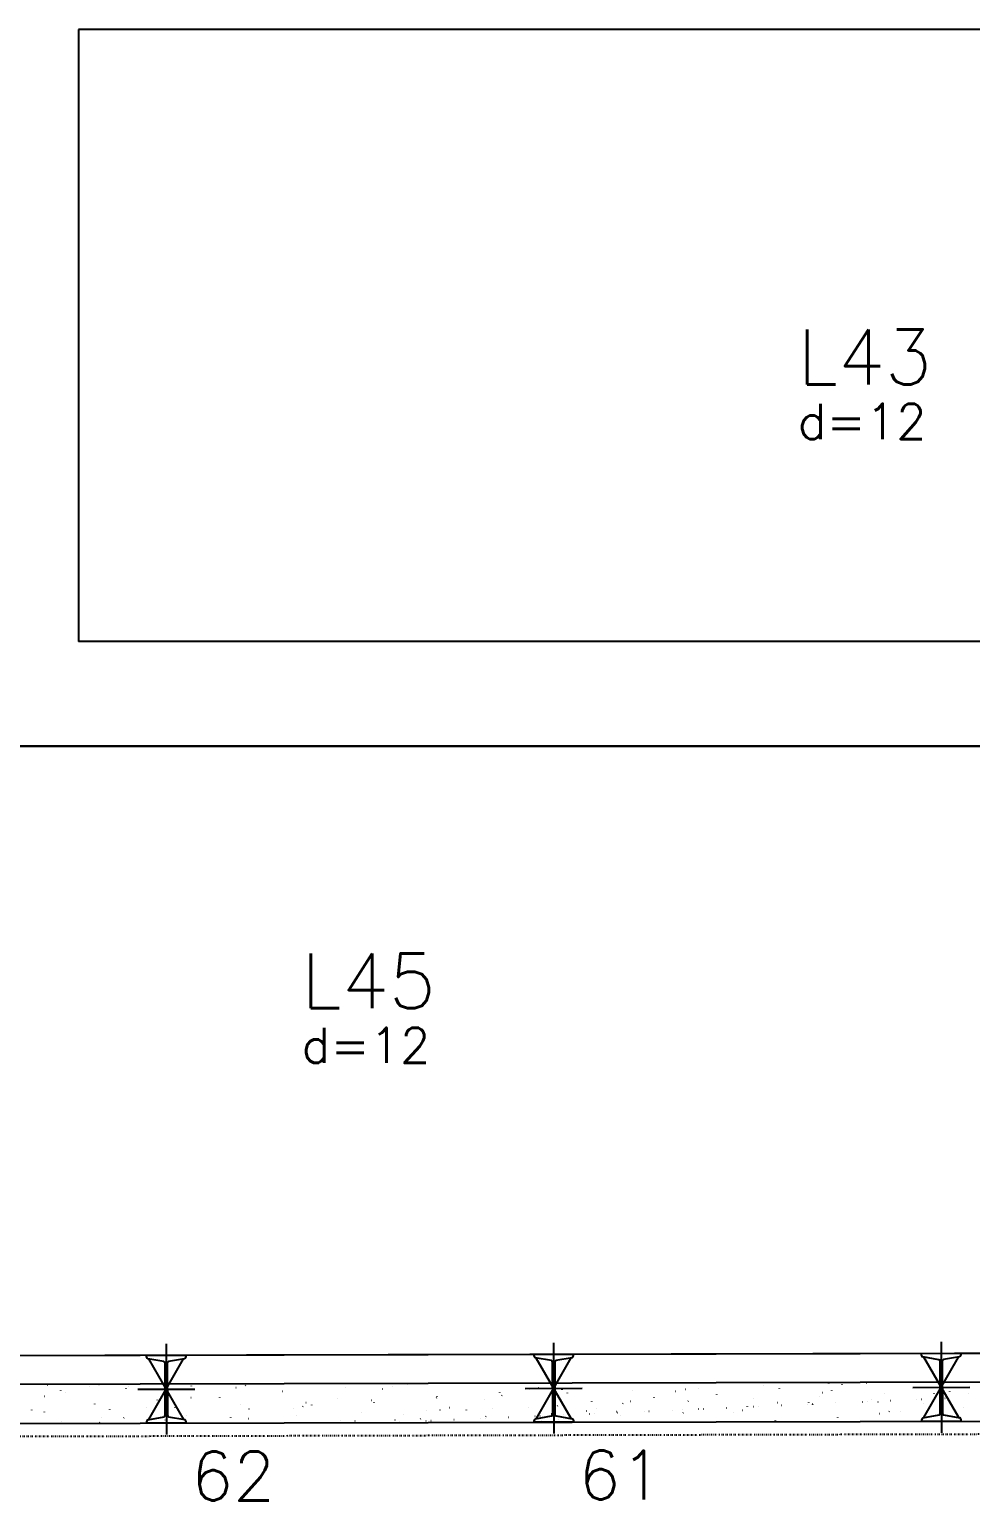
# Model space of a CAD drawing. Extents: x -40810 to 33675, y -2018 to 21213.
# Drawn here: x 26607 to 26967, y -369 to 193 of the extents above; entities that cross this region are included whole.
import ezdxf

# ---------------------------------------------------------------- set-up
doc = ezdxf.new("R2010")
doc.units = 0
doc.linetypes.add('DASHED', pattern=[0.75, 0.5, -0.25])
doc.linetypes.add('ESTILO_TQS_0003', pattern=[1.5, 0.5, -0.4, 0.1, -0.5])
doc.layers.get('0').update_dxf_attribs({"color": 1, "lineweight": 9})
for name, color, linetype in [('1', 5, 'Continuous'), ('13', 7, 'Continuous'), ('19', 5, 'Continuous'), ('24', 5, 'ESTILO_TQS_0003'), ('49', 20, 'Continuous'), ('51', 6, 'Continuous'), ('52', 21, 'Continuous'), ('8', 5, 'Continuous'), ('PEDIREITO', 1, 'DASHED')]:
    doc.layers.add(name, color=color, linetype=linetype)
doc.styles.get("Standard").update_dxf_attribs({"font": 'romans.shx', "width": 0.8})

# ---------------------------------------------------------------- blocks, each defined once
blk = doc.blocks.new('_H9EFD498501-001')
for p, q in [((3350.049893, 200.340484), (3350.124821, 200.343755)), ((3355.231678, 198.032026), (3355.277335, 198.091527)), ((3356.943051, 197.442655), (3356.952841, 197.517014)), ((3366.142408, 199.77545), (3366.21563, 199.791683)), ((3369.803518, 200.587099), (3369.87674, 200.603332)), ((3380.198717, 198.944015), (3380.244374, 199.003516)), ((3380.957678, 199.773054), (3380.967467, 199.847413)), ((3405.165756, 199.856004), (3405.211413, 199.915506)), ((3422.123736, 199.295654), (3422.196958, 199.311887)), ((3425.784846, 200.107303), (3425.858068, 200.123536)), ((3439.971245, 197.828603), (3439.981035, 197.902962)), ((3463.883082, 199.378239), (3463.892872, 199.452598)), ((3478.105064, 198.815858), (3478.178286, 198.832091)), ((3481.766174, 199.627507), (3481.839396, 199.64374)), ((3487.721499, 200.370188), (3487.731288, 200.444546)), ((3522.89665, 197.433788), (3522.906439, 197.508147)), ((3534.086392, 198.336062), (3534.159614, 198.352295)), ((3537.747502, 199.147711), (3537.820724, 199.163944)), ((3546.735066, 198.425737), (3546.744855, 198.500095)), ((3548.712966, 197.176233), (3548.758624, 197.235735)), ((3570.749693, 200.756136), (3570.759482, 200.830494)), ((3573.680005, 198.088223), (3573.725663, 198.147724)), ((3590.06772, 197.856266), (3590.140942, 197.872499)), ((3593.72883, 198.667914), (3593.802052, 198.684147)), ((3598.647044, 199.000212), (3598.692702, 199.059713)), ((3623.614084, 199.912201), (3623.659741, 199.971702)), ((3629.76326, 198.811685), (3629.773049, 198.886043)), ((3646.049048, 197.37647), (3646.12227, 197.392703)), ((3648.581123, 200.82419), (3648.62678, 200.883692)), ((3649.710158, 198.188118), (3649.78338, 198.204351)), ((3653.675097, 200.361321), (3653.684887, 200.435679)), ((3662.890154, 201.110053), (3662.963376, 201.126286)), ((3669.804279, 196.857056), (3669.849936, 196.916558)), ((3677.513513, 201.353269), (3677.515247, 201.366436)), ((3688.776827, 196.867233), (3688.786617, 196.941592)), ((3694.771318, 197.769045), (3694.816975, 197.828547)), ((3702.030376, 196.896674), (3702.103598, 196.912907)), ((3348.935191, 195.960702), (3349.008413, 195.976935)), ((3368.206365, 192.956619), (3368.216155, 193.030978)), ((3388.075413, 191.747323), (3388.148635, 191.763556)), ((3391.736523, 192.558971), (3391.809745, 192.575204)), ((3392.118202, 194.506255), (3392.127992, 194.580614)), ((3398.910732, 191.704299), (3398.956389, 191.7638)), ((3404.916519, 195.480906), (3404.989741, 195.497139)), ((3415.956619, 195.498204), (3415.966408, 195.572562)), ((3423.877771, 192.616288), (3423.923428, 192.675789)), ((3444.056741, 191.267527), (3444.129963, 191.28376)), ((3447.717851, 192.079175), (3447.791073, 192.095408)), ((3448.84481, 193.528277), (3448.890467, 193.587778)), ((3451.13177, 192.561804), (3451.141559, 192.636163)), ((3460.897847, 195.00111), (3460.971069, 195.017343)), ((3473.811849, 194.440266), (3473.857506, 194.499767)), ((3474.970186, 193.553753), (3474.979975, 193.628111)), ((3498.778888, 195.352255), (3498.824545, 195.411757)), ((3498.984813, 195.884152), (3498.994602, 195.95851)), ((3503.699179, 191.599379), (3503.772401, 191.615612)), ((3516.879175, 194.521314), (3516.952397, 194.537547)), ((3520.002045, 191.385121), (3520.047702, 191.444623)), ((3523.745927, 196.264244), (3523.791584, 196.323746)), ((3533.983753, 191.609301), (3533.993543, 191.68366)), ((3544.969084, 192.29711), (3545.014741, 192.356612)), ((3557.99838, 193.939701), (3558.008169, 194.014059)), ((3569.936123, 193.2091), (3569.98178, 193.268601)), ((3572.860503, 194.041518), (3572.933725, 194.057751)), ((3581.910217, 195.489337), (3581.920007, 195.563695)), ((3594.903162, 194.121089), (3594.948819, 194.18059)), ((3605.748633, 196.481285), (3605.758423, 196.555644)), ((3609.554097, 191.566548), (3609.629025, 191.569819)), ((3617.011947, 191.995249), (3617.021737, 192.069608)), ((3617.473203, 191.909249), (3617.51886, 191.968751)), ((3619.66946, 192.008194), (3619.744389, 192.011465)), ((3619.870201, 195.033078), (3619.915858, 195.092579)), ((3621.542675, 192.08998), (3621.617604, 192.093252)), ((3628.841831, 193.561722), (3628.915053, 193.577955)), ((3630.384252, 192.476012), (3630.459181, 192.479283)), ((3640.499615, 192.917658), (3640.574544, 192.92093)), ((3640.923785, 193.544886), (3640.933574, 193.619244)), ((3642.372831, 192.999444), (3642.44776, 193.002716)), ((3642.440242, 192.821238), (3642.485899, 192.88074)), ((3644.83724, 195.945067), (3644.882897, 196.004568)), ((3651.214408, 193.385476), (3651.289336, 193.388748)), ((3661.329771, 193.827122), (3661.4047, 193.830394)), ((3663.202986, 193.908909), (3663.277915, 193.91218)), ((3664.762201, 194.536834), (3664.77199, 194.611192)), ((3667.407281, 193.733227), (3667.452938, 193.792729)), ((3672.044563, 194.29494), (3672.119492, 194.298212)), ((3682.159926, 194.736587), (3682.234855, 194.739858)), ((3684.033142, 194.818373), (3684.10807, 194.821644)), ((3684.823158, 193.081926), (3684.896381, 193.098159)), ((3692.37432, 194.645217), (3692.419977, 194.704718)), ((3692.874718, 195.204405), (3692.949647, 195.207676)), ((3699.937352, 191.600434), (3699.947142, 191.674793)), ((3344.191739, 190.62622), (3344.201528, 190.700578)), ((3348.976654, 189.88032), (3349.022311, 189.939822)), ((3355.381476, 185.581312), (3355.381476, 185.581312)), ((3355.381476, 185.581312), (3355.381476, 185.581312)), ((3355.381476, 185.581312), (3355.381476, 185.581312)), ((3355.455053, 186.140184), (3355.464842, 186.214542)), ((3360.316587, 185.593339), (3360.316587, 185.593339)), ((3360.316587, 185.593339), (3360.316587, 185.593339)), ((3367.239192, 185.61021), (3367.239192, 185.61021)), ((3367.239192, 185.61021), (3367.239192, 185.61021)), ((3367.239192, 185.61021), (3367.239192, 185.61021)), ((3369.97244, 185.616872), (3369.97244, 185.616872)), ((3369.97244, 185.616872), (3369.97244, 185.616872)), ((3369.97244, 185.616872), (3369.97244, 185.616872)), ((3370.19981, 185.913186), (3370.245467, 185.972688)), ((3370.868196, 187.932574), (3370.941418, 187.948807)), ((3373.943693, 190.792309), (3373.98935, 190.851811)), ((3379.096909, 185.639109), (3379.096909, 185.639109)), ((3379.096909, 185.639109), (3379.096909, 185.639109)), ((3379.36689, 187.68982), (3379.376679, 187.764179)), ((3390.954625, 185.668008), (3390.954625, 185.668008)), ((3390.954625, 185.668008), (3390.954625, 185.668008)), ((3394.285152, 185.676125), (3394.285152, 185.676125)), ((3394.285152, 185.676125), (3394.285152, 185.676125)), ((3394.285152, 185.676125), (3394.285152, 185.676125)), ((3395.166849, 186.825176), (3395.212507, 186.884677)), ((3402.812341, 185.696906), (3402.812341, 185.696906)), ((3403.205306, 188.681769), (3403.215095, 188.756127)), ((3414.670058, 185.725805), (3414.670058, 185.725805)), ((3418.597863, 185.735378), (3418.597863, 185.735378)), ((3418.597863, 185.735378), (3418.597863, 185.735378)), ((3418.597863, 185.735378), (3418.597863, 185.735378)), ((3419.108443, 185.736622), (3419.108443, 185.736622)), ((3419.108443, 185.736622), (3419.108443, 185.736622)), ((3420.133888, 187.737165), (3420.179546, 187.796666)), ((3426.527774, 185.754704), (3426.527774, 185.754704)), ((3426.527774, 185.754704), (3426.527774, 185.754704)), ((3426.527774, 185.754704), (3426.527774, 185.754704)), ((3426.849524, 187.452778), (3426.922746, 187.469011)), ((3427.219933, 191.012168), (3427.229722, 191.086526)), ((3438.385491, 185.783603), (3438.390247, 185.819727)), ((3438.385491, 185.783603), (3438.385491, 185.783603)), ((3438.385491, 185.783603), (3438.385491, 185.783603)), ((3442.910575, 185.794631), (3442.910575, 185.794631)), ((3442.910575, 185.794631), (3442.910575, 185.794631)), ((3442.910575, 185.794631), (3442.910575, 185.794631)), ((3445.100927, 188.649154), (3445.146585, 188.708655)), ((3450.243207, 185.812501), (3450.243207, 185.812501)), ((3450.243207, 185.812501), (3450.243207, 185.812501)), ((3462.100924, 185.8414), (3462.100924, 185.8414)), ((3462.218873, 186.737317), (3462.228663, 186.811676)), ((3467.223287, 185.853884), (3467.223287, 185.853884)), ((3467.223287, 185.853884), (3467.223287, 185.853884)), ((3467.670968, 186.437314), (3467.716625, 186.496816)), ((3470.067967, 189.561143), (3470.113624, 189.620644)), ((3473.95864, 185.870299), (3473.95864, 185.870299)), ((3477.900299, 185.879905), (3477.900299, 185.879905)), ((3477.900299, 185.879905), (3477.900299, 185.879905)), ((3479.391825, 185.88354), (3479.391825, 185.88354)), ((3479.391825, 185.88354), (3479.391825, 185.88354)), ((3482.830852, 186.972982), (3482.904074, 186.989215)), ((3484.573164, 186.109762), (3484.648093, 186.113034)), ((3485.816357, 185.899197), (3485.816357, 185.899197)), ((3485.816357, 185.899197), (3485.816357, 185.899197)), ((3485.816357, 185.899197), (3485.816357, 185.899197)), ((3486.2335, 189.067717), (3486.243289, 189.142075)), ((3491.535998, 185.913137), (3491.535998, 185.913137)), ((3491.535998, 185.913137), (3491.535998, 185.913137)), ((3492.638007, 187.349303), (3492.683665, 187.408805)), ((3494.688528, 186.551409), (3494.763456, 186.55468)), ((3495.035006, 190.473132), (3495.080663, 190.532634)), ((3496.561743, 186.633195), (3496.636672, 186.636466)), ((3497.674073, 185.928096), (3497.674073, 185.928096)), ((3497.674073, 185.928096), (3497.674073, 185.928096)), ((3497.674073, 185.928096), (3497.674073, 185.928096)), ((3500.038069, 190.78773), (3500.111291, 190.803963)), ((3505.40332, 187.019226), (3505.478248, 187.022498)), ((3509.531789, 185.956995), (3509.531789, 185.956995)), ((3509.531789, 185.956995), (3509.531789, 185.956995)), ((3510.145337, 190.617353), (3510.155127, 190.691711)), ((3515.518683, 187.460873), (3515.593612, 187.464144)), ((3515.84871, 185.97239), (3515.84871, 185.97239)), ((3515.84871, 185.97239), (3515.84871, 185.97239)), ((3517.391898, 187.542659), (3517.466827, 187.545931)), ((3517.605046, 188.261292), (3517.650704, 188.320794)), ((3521.389506, 185.985894), (3521.389506, 185.985894)), ((3521.389506, 185.985894), (3521.389506, 185.985894)), ((3526.233475, 187.928691), (3526.308404, 187.931962)), ((3533.247222, 186.014792), (3533.247222, 186.014792)), ((3536.348838, 188.370337), (3536.423767, 188.373608)), ((3536.692155, 186.023188), (3536.692155, 186.023188)), ((3536.692155, 186.023188), (3536.692155, 186.023188)), ((3538.222054, 188.452123), (3538.296982, 188.455395)), ((3538.812179, 186.493186), (3538.885402, 186.509419)), ((3540.161421, 186.031643), (3540.161421, 186.031643)), ((3540.161421, 186.031643), (3540.161421, 186.031643)), ((3542.572085, 189.173282), (3542.617743, 189.232783)), ((3545.104939, 186.043691), (3545.104939, 186.043691)), ((3545.104939, 186.043691), (3545.104939, 186.043691)), ((3545.104939, 186.043691), (3545.104939, 186.043691)), ((3545.247067, 187.123265), (3545.256857, 187.197624)), ((3547.063631, 188.838155), (3547.138559, 188.841426)), ((3556.019397, 190.307934), (3556.092619, 190.324167)), ((3556.962655, 186.07259), (3556.962655, 186.07259)), ((3556.962655, 186.07259), (3556.962655, 186.07259)), ((3556.962655, 186.07259), (3556.962655, 186.07259)), ((3557.178994, 189.279801), (3557.253922, 189.283073)), ((3559.052209, 189.361588), (3559.127138, 189.364859)), ((3559.680507, 191.119583), (3559.753729, 191.135816)), ((3564.474133, 186.090896), (3564.474133, 186.090896)), ((3564.474133, 186.090896), (3564.474133, 186.090896)), ((3567.539125, 190.085271), (3567.584782, 190.144772)), ((3567.893786, 189.747619), (3567.968715, 189.750891)), ((3568.820372, 186.101488), (3568.820372, 186.101488)), ((3568.820372, 186.101488), (3568.820372, 186.101488)), ((3569.158905, 188.672902), (3569.168694, 188.74726)), ((3578.009149, 190.189265), (3578.084078, 190.192537)), ((3579.882365, 190.271052), (3579.957293, 190.274323)), ((3580.678088, 186.130387), (3580.678088, 186.130387)), ((3580.678088, 186.130387), (3580.678088, 186.130387)), ((3588.723941, 190.657083), (3588.79887, 190.660355)), ((3588.786845, 186.150149), (3588.786845, 186.150149)), ((3588.786845, 186.150149), (3588.786845, 186.150149)), ((3592.506164, 190.99726), (3592.551821, 191.056761)), ((3592.535805, 186.159286), (3592.535805, 186.159286)), ((3592.997321, 189.66485), (3593.00711, 189.739209)), ((3595.484011, 186.166471), (3595.484011, 186.166471)), ((3595.484011, 186.166471), (3595.484011, 186.166471)), ((3595.484011, 186.166471), (3595.484011, 186.166471)), ((3598.839305, 191.09873), (3598.914233, 191.102001)), ((3600.71252, 191.180516), (3600.787449, 191.183787)), ((3604.393521, 186.188185), (3604.393521, 186.188185)), ((3612.000724, 189.828138), (3612.073947, 189.844371)), ((3613.099556, 186.209402), (3613.099556, 186.209402)), ((3613.099556, 186.209402), (3613.099556, 186.209402)), ((3615.661834, 190.639787), (3615.735057, 190.65602)), ((3616.251237, 186.217083), (3616.251237, 186.217083)), ((3616.251237, 186.217083), (3616.251237, 186.217083)), ((3616.251237, 186.217083), (3616.251237, 186.217083)), ((3628.108954, 186.245982), (3628.108954, 186.245982)), ((3628.108954, 186.245982), (3628.108954, 186.245982)), ((3628.172472, 186.72845), (3628.182262, 186.802809)), ((3637.412268, 186.268655), (3637.412268, 186.268655)), ((3637.412268, 186.268655), (3637.412268, 186.268655)), ((3639.96667, 186.274881), (3639.96667, 186.274881)), ((3639.96667, 186.274881), (3639.96667, 186.274881)), ((3651.824387, 186.303779), (3651.824387, 186.303779)), ((3652.010888, 187.720399), (3652.020678, 187.794757)), ((3654.275867, 186.309754), (3654.275867, 186.309754)), ((3654.275867, 186.309754), (3654.275867, 186.309754)), ((3654.275867, 186.309754), (3654.275867, 186.309754)), ((3661.72498, 186.327908), (3661.72498, 186.327908)), ((3661.72498, 186.327908), (3661.72498, 186.327908)), ((3663.682103, 186.332678), (3663.682103, 186.332678)), ((3667.982052, 189.348342), (3668.055274, 189.364575)), ((3671.643162, 190.159991), (3671.716385, 190.176224)), ((3675.53982, 186.361577), (3675.53982, 186.361577)), ((3675.53982, 186.361577), (3675.53982, 186.361577)), ((3675.53982, 186.361577), (3675.53982, 186.361577)), ((3676.025515, 190.050798), (3676.035304, 190.125156)), ((3686.037691, 186.387161), (3686.037691, 186.387161)), ((3686.119296, 186.493511), (3686.164953, 186.553012)), ((3687.397536, 186.390476), (3687.397536, 186.390476)), ((3687.397536, 186.390476), (3687.397536, 186.390476)), ((3687.397536, 186.390476), (3687.397536, 186.390476)), ((3699.255253, 186.419374), (3699.255253, 186.419374)), ((3699.255253, 186.419374), (3699.255253, 186.419374)), ((3343.523759, 185.552413), (3343.523759, 185.552413)), ((3345.659728, 185.557619), (3345.659728, 185.557619))]:
    blk.add_line(p, q)

msp = doc.modelspace()

# ---------------------------------------------------------------- linework, layer by layer
at = {"layer": '1'}
for p, q in [((27228.719, 193.463), (26626.129, 193.463)), ((26626.129, 193.463), (26626.129, -40.537))]:
    msp.add_line(p, q, dxfattribs=at)
for points in [[(27229.771, -40.537), (26626.129, -40.537)], [(26234.58, -80.537), (26616.629, -80.537)], [(26616.629, -80.537), (27229.906, -80.537)]]:
    msp.add_lwpolyline(points, dxfattribs=at)
at = {"layer": '24'}
msp.add_line((27261.131, -342.823), (23697.691, -351.446), dxfattribs=at)
at = {"layer": '49', "linetype": 'Continuous'}
for p, q in [((24485.554, -318.533), (27230.992, -311.842)), ((24485.58, -329.533), (27241.041, -322.818)), ((24485.617, -344.533), (27256.109, -337.781))]:
    msp.add_line(p, q, dxfattribs=at)
at = {"layer": '51'}
for p, q in [((26659.601, -308.93), (26659.685, -343.627)), ((26807.6, -308.571), (26807.684, -343.269)), ((26955.6, -308.213), (26955.684, -342.911)), ((26652.112, -313.297), (26667.112, -313.26)), ((26652.114, -314.051), (26652.112, -313.297)), ((26658.741, -315.708), (26652.598, -314.658)), ((26666.315, -337.835), (26652.972, -314.722)), ((26653.028, -337.867), (26666.259, -314.69)), ((26666.632, -314.624), (26660.494, -315.704)), ((26667.112, -313.26), (26667.114, -314.014)), ((26800.111, -312.938), (26815.111, -312.902)), ((26800.113, -313.693), (26800.111, -312.938)), ((26806.74, -315.35), (26800.597, -314.3)), ((26814.314, -337.477), (26800.971, -314.364)), ((26801.027, -337.509), (26814.258, -314.332)), ((26814.631, -314.266), (26808.493, -315.345)), ((26815.111, -312.902), (26815.113, -313.656)), ((26948.11, -312.58), (26963.11, -312.544)), ((26948.112, -313.334), (26948.11, -312.58)), ((26954.74, -314.992), (26948.596, -313.942)), ((26962.313, -337.118), (26948.97, -314.006)), ((26949.026, -337.151), (26962.257, -313.974)), ((26962.63, -313.908), (26956.492, -314.987)), ((26963.11, -312.544), (26963.112, -313.298)), ((26659.274, -336.245), (26659.226, -316.315)), ((26660.013, -316.313), (26660.061, -336.242)), ((26807.273, -335.886), (26807.225, -315.957)), ((26808.012, -315.955), (26808.06, -335.883)), ((26955.272, -335.528), (26955.224, -315.599)), ((26956.011, -315.597), (26956.059, -335.525)), ((26796.734, -325.947), (26818.551, -325.894)), ((26944.733, -325.588), (26966.551, -325.536)), ((26648.734, -326.305), (26670.552, -326.252)), ((26652.654, -337.933), (26658.792, -336.853)), ((26660.545, -336.849), (26666.689, -337.899)), ((26800.654, -337.574), (26806.792, -336.495)), ((26808.544, -336.491), (26814.688, -337.541)), ((26948.653, -337.216), (26954.791, -336.137)), ((26956.544, -336.133), (26962.687, -337.182)), ((26652.175, -339.297), (26652.173, -338.542)), ((26667.175, -339.26), (26652.175, -339.297)), ((26667.173, -338.506), (26667.175, -339.26)), ((26800.174, -338.938), (26800.172, -338.184)), ((26815.174, -338.902), (26800.174, -338.938)), ((26815.172, -338.148), (26815.174, -338.902)), ((26948.173, -338.58), (26948.171, -337.826)), ((26963.173, -338.544), (26948.173, -338.58)), ((26963.171, -337.79), (26963.173, -338.544))]:
    msp.add_line(p, q, dxfattribs=at)
for centre, start, end in [((26652.739, -314.049), 180.13866, 256.99988), ((26666.489, -314.016), 283.27743, 0.13866), ((26800.738, -313.691), 180.13866, 256.99988), ((26814.488, -313.658), 283.27743, 0.13866), ((26948.737, -313.333), 180.13866, 256.99988), ((26962.487, -313.3), 283.27743, 0.13866), ((26658.601, -316.317), 0.13866, 76.99988), ((26660.638, -316.312), 103.27743, 180.13866), ((26806.6, -315.959), 0.13866, 76.99988), ((26808.637, -315.954), 103.27743, 180.13866), ((26954.599, -315.6), 0.13866, 76.99988), ((26956.636, -315.596), 103.27743, 180.13866), ((26658.649, -336.245), 283.27751, 0.24365), ((26660.686, -336.24), 180.13866, 256.99988), ((26806.648, -335.887), 283.27751, 0.24365), ((26808.685, -335.882), 180.13866, 256.99988), ((26948.796, -337.825), 103.27743, 180.13866), ((26954.647, -335.529), 283.27751, 0.24365), ((26956.684, -335.524), 180.13866, 256.99988), ((26962.546, -337.791), 0.13866, 76.99988), ((26652.798, -338.541), 103.27743, 180.13866), ((26666.548, -338.508), 0.13866, 76.99988), ((26800.797, -338.183), 103.27743, 180.13866), ((26814.547, -338.149), 0.13866, 76.99988)]:
    msp.add_arc(centre, 0.625, start, end, dxfattribs=at)
at = {"layer": 'PEDIREITO', "linetype": 'Continuous', "ltscale": 30}
msp.add_lwpolyline([(26616.629, -80.537), (26234.58, -80.537), (26234.58, -171.037), (26203.58, -171.037), (26203.58, -314.346), (27230.992, -311.842), (27230.49, -200.366), (27229.516, -200.371), (27229.448, -185.371), (27229.839, -80.537)], close=True, dxfattribs=at)

# ---------------------------------------------------------------- block references
at = {"layer": '19'}
msp.add_blockref('_H9EFD498501-001', (23264.129, -524.914), dxfattribs=at)

# ---------------------------------------------------------------- texts
at = {"layer": '13'}
for p in [(26900.823, 36.879), (26711.326, -201.591)]:
    msp.add_text('d=12', height=13.5, dxfattribs=at).set_placement(p)
at = {"layer": '52'}
for s, p in [('62', (26669.114, -368.849)), ('61', (26817.113, -368.491))]:
    msp.add_text(s, height=18.75, dxfattribs=at).set_placement(p)
at = {"layer": '8'}
for s, p in [('L43', (26900.823, 57.774)), ('L45', (26711.326, -180.696))]:
    msp.add_text(s, height=21, dxfattribs=at).set_placement(p)

doc.saveas('drawing.dxf')
